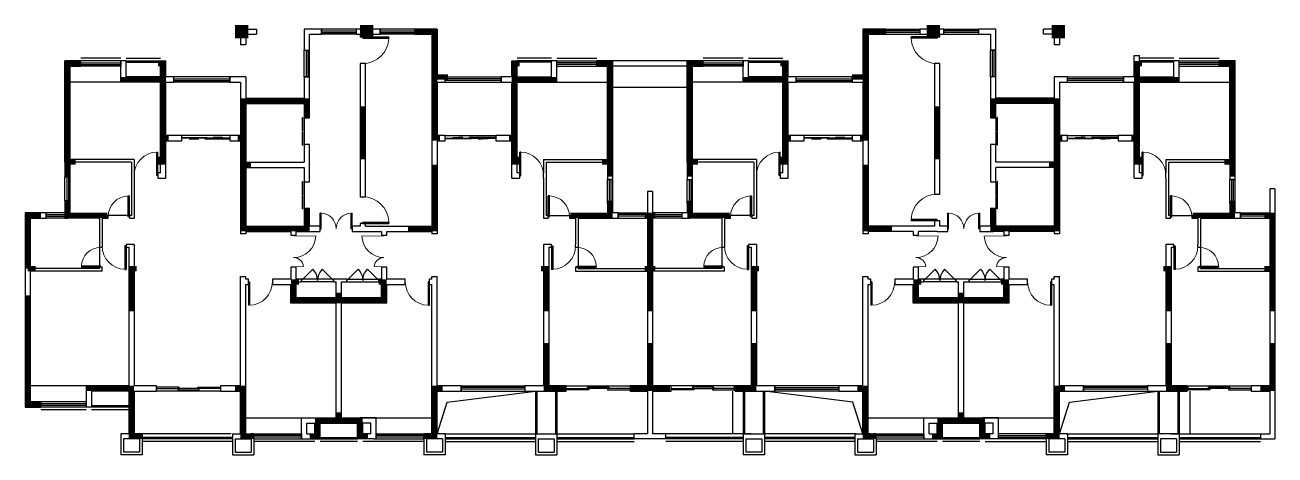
# Model space of a CAD drawing. Header units: millimetres. Extents: x 333 to 71133, y 270 to 16420.
# Drawn here: x 333 to 47333, y 270 to 16420 of the extents above; entities that cross this region are included whole.
import ezdxf

# ---------------------------------------------------------------- set-up
doc = ezdxf.new("R2010")
doc.units = ezdxf.units.MM
for name, color, linetype in [('WALL', 2, 'Continuous'), ('WINDOW', 4, 'Continuous'), ('柱和剪力墙', 2, 'Continuous'), ('栏杆', 42, 'Continuous'), ('看线', 163, 'Continuous')]:
    doc.layers.add(name, color=color, linetype=linetype)

# ---------------------------------------------------------------- blocks, each defined once
blk = doc.blocks.new('$DorLib2D$00000001')
for p, q in [((0.45, 0.975), (0.5, 0.975)), ((0.45, 0), (0.45, 0.975)), ((0.5, 0), (0.5, 0.975)), ((0.5, 0), (0.45, 0))]:
    blk.add_line(p, q)
at = {"lineweight": 13}
blk.add_arc((0.475, 0), 0.975, 91.4693, 180, dxfattribs=at)
blk = doc.blocks.new('$DorLib2D$00000131')
at = {"color": 0, "linetype": 'Continuous'}
for p, q in [((-0.5, 0.125), (-0.5, 0)), ((0.019, 0.125), (-0.5, 0.125)), ((-0.5, 0), (0.019, 0)), ((-0.024, 0), (0.5, 0)), ((-0.024, -0.125), (-0.024, 0)), ((0.019, 0), (0.019, 0.125)), ((0.15, 0.125), (0.232, 0.197)), ((0.35, 0.125), (0.15, 0.125)), ((0.232, 0.197), (0.232, 0.125)), ((0.5, 0), (0.5, -0.125)), ((-0.35, -0.125), (-0.15, -0.125)), ((-0.232, -0.197), (-0.232, -0.125)), ((-0.15, -0.125), (-0.232, -0.197)), ((0.5, -0.125), (-0.024, -0.125))]:
    blk.add_line(p, q, dxfattribs=at)
blk = doc.blocks.new('$TCHSYS$WIN2D')
for p, q in [((-0.5, 0.5), (0.5, 0.5)), ((-0.5, 0.5), (-0.5, -0.5)), ((0.5, 0.5), (0.5, -0.5)), ((0.5, 0.167), (-0.5, 0.167)), ((0.5, -0.167), (-0.5, -0.167)), ((-0.5, -0.5), (0.5, -0.5))]:
    blk.add_line(p, q)
blk = doc.blocks.new('$DorLib2D$00000026')
for points in [[(-0.5, 0), (-0.147, 0), (-0.147, 0.021), (-0.5, 0.021)], [(0.167, -0.021), (-0.167, -0.021), (-0.167, 0), (0.167, 0)], [(0.5, 0), (0.147, 0), (0.147, 0.021), (0.5, 0.021)]]:
    blk.add_lwpolyline(points, close=True)
blk = doc.blocks.new('$DorLib2D$00000025')
at = {"const_width": 0.02}
for points in [[(0.481, -0.001), (0.481, 0.691)], [(-0.481, 0.001), (-0.481, 0.308)]]:
    blk.add_lwpolyline(points, dxfattribs=at)
at = {"lineweight": 13}
for centre, radius, start, end in [((0.505, -0.002), 0.699, 91.9397, 179.7238), ((-0.501, 0.003), 0.307, 359.7899, 85.7508)]:
    blk.add_arc(centre, radius, start, end, dxfattribs=at)
blk = doc.blocks.new('$DorLib2D$00000116')
at = {"color": 0}
for p, q in [((-0.5, 0), (-0.146, 0.354)), ((0.5, 0), (0.146, 0.354))]:
    blk.add_line(p, q, dxfattribs=at)
for centre, start, end in [((-0.5, 0), 0, 45), ((0.5, 0), 135, 180)]:
    blk.add_arc(centre, 0.5, start, end, dxfattribs=at)
blk = doc.blocks.new('$DorLib2D$00000028')
for p, q in [((-0.517, 0.169), (-0.017, 0.169)), ((-0.517, 0.169), (-0.517, 0.15)), ((-0.517, 0.15), (-0.017, 0.15)), ((-0.017, 0.169), (-0.017, 0.15)), ((0.017, 0.169), (0.017, 0.15)), ((0.017, 0.169), (0.517, 0.169)), ((0.017, 0.15), (0.517, 0.15)), ((0.517, 0.169), (0.517, 0.15))]:
    blk.add_line(p, q)
blk = doc.blocks.new('$DorLib2D$00000002')
for p, q in [((-0.5, 0), (-0.5, 0.4875)), ((-0.475, 0.4875), (-0.5, 0.4875)), ((-0.475, 0), (-0.475, 0.4875)), ((0.475, 0), (0.475, 0.4875)), ((0.475, 0.4875), (0.5, 0.4875)), ((0.5, 0), (0.5, 0.4875)), ((-0.5, 0), (-0.475, 0)), ((0.5, 0), (0.475, 0))]:
    blk.add_line(p, q)
at = {"lineweight": 13}
for centre, start, end in [((-0.4875, 0), 0, 88.53072), ((0.4875, 0), 91.46928, 180)]:
    blk.add_arc(centre, 0.4875, start, end, dxfattribs=at)

msp = doc.modelspace()

# ---------------------------------------------------------------- linework, layer by layer
at = {"layer": 'WALL'}
for p, q in [((8433, 16270), (8433, 15670)), ((8433, 16270), (9033, 16270)), ((8633, 16070), (8633, 15670)), ((8633, 16070), (9033, 16070)), ((9033, 16270), (9033, 16070)), ((10833, 16270), (10833, 15470)), ((11483, 16270), (10833, 16270)), ((11033, 15470), (11033, 16070)), ((11033, 16070), (11483, 16070)), ((11483, 16070), (11483, 16270)), ((13033, 16270), (12783, 16270)), ((12783, 16270), (12783, 16070)), ((12783, 16070), (12933, 16070)), ((12933, 16070), (12933, 15970)), ((13683, 16270), (13033, 16270)), ((13133, 15970), (13133, 16070)), ((13133, 16070), (13683, 16070)), ((13683, 16070), (13683, 16270)), ((15833, 16270), (14983, 16270)), ((14983, 16270), (14983, 16070)), ((14983, 16070), (15633, 16070)), ((15633, 16070), (15633, 14770)), ((15833, 16270), (15833, 14770)), ((31833, 16270), (31833, 14770)), ((32683, 16270), (31833, 16270)), ((32033, 16070), (32033, 14770)), ((32033, 16070), (32683, 16070)), ((32683, 16070), (32683, 16270)), ((34633, 16270), (33983, 16270)), ((33983, 16270), (33983, 16070)), ((33983, 16070), (34533, 16070)), ((34533, 16070), (34533, 15970)), ((34883, 16270), (34633, 16270)), ((34733, 15970), (34733, 16070)), ((34733, 16070), (34883, 16070)), ((34883, 16070), (34883, 16270)), ((36833, 16270), (36183, 16270)), ((36183, 16270), (36183, 16070)), ((36183, 16070), (36633, 16070)), ((36633, 16070), (36633, 15470)), ((36833, 15470), (36833, 16270)), ((39233, 16270), (38633, 16270)), ((38633, 16070), (38633, 16270)), ((39033, 16070), (38633, 16070)), ((39033, 16070), (39033, 15670)), ((39233, 16270), (39233, 15670)), ((8633, 15670), (8433, 15670)), ((12933, 15970), (13133, 15970)), ((34533, 15970), (34733, 15970)), ((39233, 15670), (39033, 15670)), ((2433, 15070), (1833, 15070)), ((1833, 11270), (1833, 15070)), ((2433, 14870), (2433, 15070)), ((4133, 15070), (3933, 15070)), ((3933, 15070), (3933, 14870)), ((4133, 14470), (4133, 15070)), ((5433, 14470), (5433, 15070)), ((5433, 15070), (5633, 15070)), ((5633, 14470), (5633, 15070)), ((10833, 15470), (11033, 15470)), ((18633, 14470), (18633, 15070)), ((18633, 15070), (18833, 15070)), ((18833, 14470), (18833, 15070)), ((20133, 14470), (20133, 15070)), ((20333, 15070), (20133, 15070)), ((20333, 14870), (20333, 15070)), ((22433, 15070), (21833, 15070)), ((21833, 15070), (21833, 14870)), ((22433, 11270), (22433, 15070)), ((25833, 15070), (25233, 15070)), ((25233, 11270), (25233, 15070)), ((25833, 14870), (25833, 15070)), ((27533, 15070), (27333, 15070)), ((27333, 15070), (27333, 14870)), ((27533, 14470), (27533, 15070)), ((28833, 14470), (28833, 15070)), ((28833, 15070), (29033, 15070)), ((29033, 14470), (29033, 15070)), ((36633, 15470), (36833, 15470)), ((42033, 14470), (42033, 15270)), ((42033, 15270), (42233, 15270)), ((42233, 14470), (42233, 15270)), ((43533, 14470), (43533, 15070)), ((43733, 15070), (43533, 15070)), ((43733, 14870), (43733, 15070)), ((45833, 15070), (45233, 15070)), ((45233, 15070), (45233, 14870)), ((45833, 11270), (45833, 15070)), ((2033, 14870), (2433, 14870)), ((2033, 11370), (2033, 14870)), ((3933, 14270), (3933, 14870)), ((12933, 14970), (12933, 9970)), ((13133, 14970), (12933, 14970)), ((13133, 9970), (13133, 14970)), ((15633, 14770), (15633, 14370)), ((15833, 14770), (15833, 14470)), ((20333, 14270), (20333, 14870)), ((21833, 14870), (22233, 14870)), ((22233, 11370), (22233, 14870)), ((25433, 14870), (25833, 14870)), ((25433, 11370), (25433, 14870)), ((27333, 14270), (27333, 14870)), ((27333, 14870), (27333, 14870)), ((31833, 14770), (31833, 14470)), ((32033, 14770), (32033, 14370)), ((34533, 14970), (34533, 10070)), ((34733, 14970), (34533, 14970)), ((34733, 10070), (34733, 14970)), ((43733, 14270), (43733, 14870)), ((45233, 14870), (45633, 14870)), ((45633, 11370), (45633, 14870)), ((5433, 14270), (3933, 14270)), ((5433, 14470), (4133, 14470)), ((5433, 12170), (5433, 14270)), ((5933, 14470), (5633, 14470)), ((5633, 14270), (5933, 14270)), ((5633, 12270), (5633, 14270)), ((5933, 14270), (5933, 14470)), ((8633, 14470), (8033, 14470)), ((8033, 14470), (8033, 14270)), ((8033, 14270), (8433, 14270)), ((8433, 14270), (8433, 13570)), ((8633, 14470), (8633, 13670)), ((11033, 14470), (10833, 14470)), ((10833, 14470), (10833, 13670)), ((11033, 13570), (11033, 14470)), ((15633, 14370), (15633, 13570)), ((16133, 14470), (15833, 14470)), ((15833, 14270), (16133, 14270)), ((15833, 14270), (15833, 13570)), ((16133, 14270), (16133, 14470)), ((18633, 14470), (18233, 14470)), ((18233, 14470), (18233, 14270)), ((18233, 14270), (18633, 14270)), ((18633, 12270), (18633, 14270)), ((18833, 14470), (20133, 14470)), ((18833, 12170), (18833, 14270)), ((18833, 14270), (20333, 14270)), ((28833, 14270), (27333, 14270)), ((28833, 14470), (27533, 14470)), ((28833, 12170), (28833, 14270)), ((29333, 14470), (29033, 14470)), ((29033, 12270), (29033, 14270)), ((29033, 14270), (29333, 14270)), ((29333, 14270), (29333, 14470)), ((31833, 14470), (31433, 14470)), ((31433, 14470), (31433, 14270)), ((31433, 14270), (31833, 14270)), ((31833, 14270), (31833, 13570)), ((32033, 14370), (32033, 13570)), ((36833, 14470), (36633, 14470)), ((36633, 14470), (36633, 13570)), ((36833, 13670), (36833, 14470)), ((39533, 14470), (39033, 14470)), ((39033, 14470), (39033, 13670)), ((39233, 14270), (39533, 14270)), ((39233, 14270), (39233, 13570)), ((39533, 14270), (39533, 14470)), ((42033, 14470), (41633, 14470)), ((41633, 14470), (41633, 14270)), ((41633, 14270), (42033, 14270)), ((42033, 12270), (42033, 14270)), ((42233, 14470), (43533, 14470)), ((42233, 14270), (43733, 14270)), ((42233, 12170), (42233, 14270)), ((8633, 13670), (10833, 13670)), ((39033, 13670), (36833, 13670)), ((8433, 13570), (8433, 12270)), ((8633, 13470), (10833, 13470)), ((8633, 13470), (8633, 12170)), ((10833, 13470), (10833, 12929)), ((11033, 12929), (11033, 13570)), ((15633, 13570), (15633, 12170)), ((15833, 13570), (15833, 12270)), ((31833, 13570), (31833, 12270)), ((32033, 13570), (32033, 12170)), ((36633, 13570), (36633, 12929)), ((36833, 12929), (36833, 13470)), ((39033, 13470), (36833, 13470)), ((39033, 13470), (39033, 12170)), ((39233, 13570), (39233, 12270)), ((10833, 12929), (11033, 12929)), ((36633, 12929), (36833, 12929)), ((6233, 12270), (5633, 12270)), ((6233, 12070), (6233, 12270)), ((8433, 12270), (8033, 12270)), ((8033, 12270), (8033, 12070)), ((16133, 12270), (15833, 12270)), ((16133, 12070), (16133, 12270)), ((18633, 12270), (18033, 12270)), ((18033, 12270), (18033, 12070)), ((29633, 12270), (29033, 12270)), ((29633, 12070), (29633, 12270)), ((31833, 12270), (31433, 12270)), ((31433, 12270), (31433, 12070)), ((39533, 12270), (39233, 12270)), ((39533, 12070), (39533, 12270)), ((42033, 12270), (41433, 12270)), ((41433, 12270), (41433, 12070)), ((5433, 10870), (5433, 12170)), ((5633, 12070), (6233, 12070)), ((5633, 10670), (5633, 12070)), ((8033, 12070), (8433, 12070)), ((8433, 12070), (8433, 11170)), ((8633, 12170), (8633, 11270)), ((11033, 11929), (10833, 11929)), ((10833, 11929), (10833, 11270)), ((11033, 11170), (11033, 11929)), ((15633, 12170), (15633, 8870)), ((15833, 12070), (16133, 12070)), ((15833, 12070), (15833, 8770)), ((18033, 12070), (18633, 12070)), ((18633, 10670), (18633, 12070)), ((18833, 10870), (18833, 12170)), ((28833, 10870), (28833, 12170)), ((29033, 12070), (29633, 12070)), ((29033, 10670), (29033, 12070)), ((31433, 12070), (31833, 12070)), ((31833, 12070), (31833, 8770)), ((32033, 12170), (32033, 8870)), ((36833, 11929), (36633, 11929)), ((36633, 11929), (36633, 11170)), ((36833, 11270), (36833, 11929)), ((39033, 12170), (39033, 11270)), ((39233, 12070), (39533, 12070)), ((39233, 12070), (39233, 11170)), ((41433, 12070), (42033, 12070)), ((42033, 10670), (42033, 12070)), ((42233, 10870), (42233, 12170)), ((4433, 11370), (2033, 11370)), ((4433, 11370), (4433, 10870)), ((19833, 11370), (22233, 11370)), ((19833, 11370), (19833, 10870)), ((27833, 11370), (25433, 11370)), ((27833, 11370), (27833, 10870)), ((43233, 11370), (45633, 11370)), ((43233, 11370), (43233, 10870)), ((1833, 11270), (1833, 10720)), ((4333, 11270), (2033, 11270)), ((2033, 10720), (2033, 11270)), ((4333, 11270), (4333, 10770)), ((4433, 10870), (4433, 10670)), ((5433, 10870), (5333, 10870)), ((5333, 10870), (5333, 10670)), ((8433, 11170), (8433, 8770)), ((8633, 11270), (10833, 11270)), ((8633, 11070), (10833, 11070)), ((8633, 11070), (8633, 8870)), ((10833, 11070), (10833, 10529)), ((11033, 10529), (11033, 11170)), ((18933, 10870), (18833, 10870)), ((18933, 10670), (18933, 10870)), ((19833, 10670), (19833, 10870)), ((19933, 11270), (22233, 11270)), ((19933, 11270), (19933, 10770)), ((22233, 11270), (22233, 10620)), ((22433, 10620), (22433, 11270)), ((25233, 11270), (25233, 10620)), ((27733, 11270), (25433, 11270)), ((25433, 10620), (25433, 11270)), ((27733, 11270), (27733, 10770)), ((27833, 10870), (27833, 10670)), ((28833, 10870), (28733, 10870)), ((28733, 10870), (28733, 10670)), ((36633, 11170), (36633, 10529)), ((39033, 11270), (36833, 11270)), ((36833, 10529), (36833, 11070)), ((39033, 11070), (36833, 11070)), ((39033, 11070), (39033, 8870)), ((39233, 11170), (39233, 8770)), ((42333, 10870), (42233, 10870)), ((42333, 10670), (42333, 10870)), ((43233, 10670), (43233, 10870)), ((43333, 11270), (45633, 11270)), ((43333, 11270), (43333, 10770)), ((45633, 11270), (45633, 10620)), ((45833, 10620), (45833, 11270)), ((1833, 10720), (2033, 10720)), ((4333, 10770), (4333, 9270)), ((4433, 10670), (4433, 9170)), ((5333, 10670), (5633, 10670)), ((10833, 10529), (11033, 10529)), ((18633, 10670), (18933, 10670)), ((19833, 10670), (19833, 9170)), ((19933, 10770), (19933, 9270)), ((22233, 10620), (22433, 10620)), ((25233, 10620), (25433, 10620)), ((27733, 10770), (27733, 9270)), ((27833, 10670), (27833, 9170)), ((28733, 10670), (29033, 10670)), ((36633, 10529), (36833, 10529)), ((42033, 10670), (42333, 10670)), ((43233, 10670), (43233, 9170)), ((43333, 10770), (43333, 9270)), ((45633, 10620), (45833, 10620)), ((12933, 9970), (13133, 9970)), ((23733, 10170), (23733, 9370)), ((23933, 10170), (23733, 10170)), ((23933, 10170), (23933, 9370)), ((34533, 10070), (34733, 10070)), ((47133, 10270), (47133, 9370)), ((47333, 10270), (47133, 10270)), ((47333, 10270), (47333, 9270)), ((2033, 9820), (1833, 9820)), ((1833, 9820), (1833, 9370)), ((2033, 9270), (2033, 9820)), ((11033, 9529), (10833, 9529)), ((10833, 9529), (10833, 8870)), ((11033, 8870), (11033, 9529)), ((22433, 9720), (22233, 9720)), ((22233, 9720), (22233, 9270)), ((22433, 9370), (22433, 9720)), ((25433, 9720), (25233, 9720)), ((25233, 9720), (25233, 9370)), ((25433, 9270), (25433, 9720)), ((36833, 9529), (36633, 9529)), ((36633, 9529), (36633, 8870)), ((36833, 8870), (36833, 9529)), ((45833, 9720), (45633, 9720)), ((45633, 9720), (45633, 9270)), ((45833, 9370), (45833, 9720)), ((1133, 9370), (333, 9370)), ((333, 9370), (333, 7270)), ((533, 9170), (1133, 9170)), ((533, 9170), (533, 7270)), ((1133, 9170), (1133, 9370)), ((1833, 9370), (1833, 9170)), ((1833, 9170), (1933, 9170)), ((3133, 9170), (1933, 9170)), ((3133, 9270), (2033, 9270)), ((3458, 9270), (3133, 9270)), ((3133, 9170), (3133, 8070)), ((3233, 9170), (3458, 9170)), ((3233, 9170), (3233, 8170)), ((3458, 9170), (3458, 9270)), ((4333, 9270), (4258, 9270)), ((4258, 9270), (4258, 9170)), ((4258, 9170), (4433, 9170)), ((13133, 8970), (12933, 8970)), ((12933, 8970), (12933, 8870)), ((13133, 8870), (13133, 8970)), ((19833, 9170), (20008, 9170)), ((20008, 9270), (19933, 9270)), ((20008, 9170), (20008, 9270)), ((21133, 9270), (20808, 9270)), ((20808, 9270), (20808, 9170)), ((20808, 9170), (21033, 9170)), ((21033, 9170), (21033, 8170)), ((21133, 9270), (22233, 9270)), ((21133, 9170), (21133, 8070)), ((21133, 9170), (22333, 9170)), ((22333, 9170), (22633, 9170)), ((22633, 9370), (22433, 9370)), ((22633, 9170), (22633, 9370)), ((23733, 9170), (23733, 9370)), ((23733, 9170), (23733, 7270)), ((23933, 9370), (23933, 9170)), ((23933, 9170), (23933, 7270)), ((25233, 9370), (25033, 9370)), ((25033, 9370), (25033, 9170)), ((25033, 9170), (25333, 9170)), ((26533, 9170), (25333, 9170)), ((26533, 9270), (25433, 9270)), ((26858, 9270), (26533, 9270)), ((26533, 9170), (26533, 8070)), ((26633, 9170), (26858, 9170)), ((26633, 9170), (26633, 8170)), ((26858, 9170), (26858, 9270)), ((27733, 9270), (27658, 9270)), ((27658, 9270), (27658, 9170)), ((27658, 9170), (27833, 9170)), ((34733, 9070), (34533, 9070)), ((34533, 9070), (34533, 8870)), ((34733, 8870), (34733, 9070)), ((43233, 9170), (43408, 9170)), ((43408, 9270), (43333, 9270)), ((43408, 9170), (43408, 9270)), ((44533, 9270), (44208, 9270)), ((44208, 9270), (44208, 9170)), ((44208, 9170), (44433, 9170)), ((44433, 9170), (44433, 8170)), ((44533, 9270), (45633, 9270)), ((44533, 9170), (44533, 8070)), ((44533, 9170), (45733, 9170)), ((45733, 9170), (46033, 9170)), ((46033, 9370), (45833, 9370)), ((46033, 9170), (46033, 9370)), ((47133, 9170), (47133, 9370)), ((47133, 9170), (47133, 7270)), ((47333, 9270), (47333, 7270)), ((8433, 8770), (8433, 8570)), ((8633, 8570), (8433, 8570)), ((8633, 8870), (10433, 8870)), ((8633, 8670), (8633, 8570)), ((8633, 8670), (10333, 8670)), ((10333, 8670), (10333, 8520)), ((10333, 8520), (10533, 8520)), ((10433, 8870), (10833, 8870)), ((10533, 8520), (10533, 8670)), ((10533, 8670), (10933, 8670)), ((10933, 8670), (11433, 8670)), ((11433, 8870), (11033, 8870)), ((11433, 8670), (11433, 8870)), ((12933, 8870), (12633, 8870)), ((12633, 8870), (12633, 8670)), ((12633, 8670), (13033, 8670)), ((13033, 8670), (13733, 8670)), ((13133, 8870), (13833, 8870)), ((13733, 8670), (13733, 8520)), ((13733, 8520), (13933, 8520)), ((13833, 8870), (15633, 8870)), ((13933, 8520), (13933, 8670)), ((13933, 8670), (15633, 8670)), ((15633, 8670), (15633, 8570)), ((15833, 8570), (15633, 8570)), ((15833, 8770), (15833, 8570)), ((31833, 8770), (31833, 8570)), ((32033, 8570), (31833, 8570)), ((33833, 8870), (32033, 8870)), ((32033, 8670), (32033, 8570)), ((33733, 8670), (32033, 8670)), ((33733, 8670), (33733, 8520)), ((33733, 8520), (33933, 8520)), ((34533, 8870), (33833, 8870)), ((33933, 8520), (33933, 8670)), ((34633, 8670), (33933, 8670)), ((34633, 8670), (35033, 8670)), ((35033, 8870), (34733, 8870)), ((35033, 8670), (35033, 8870)), ((36633, 8870), (36233, 8870)), ((36233, 8870), (36233, 8670)), ((36233, 8670), (36733, 8670)), ((37133, 8670), (36733, 8670)), ((37233, 8870), (36833, 8870)), ((37133, 8670), (37133, 8520)), ((37133, 8520), (37333, 8520)), ((39033, 8870), (37233, 8870)), ((37333, 8520), (37333, 8670)), ((39033, 8670), (37333, 8670)), ((39033, 8670), (39033, 8570)), ((39233, 8570), (39033, 8570)), ((39233, 8770), (39233, 8570)), ((3133, 8070), (3233, 8070)), ((3233, 8170), (3233, 8070)), ((4233, 8170), (4133, 8170)), ((4133, 8170), (4133, 8070)), ((4133, 8070), (4233, 8070)), ((4233, 8170), (4233, 8170)), ((4433, 8170), (4233, 8170)), ((4233, 8070), (4233, 2870)), ((4433, 8170), (4433, 8070)), ((4433, 8070), (4433, 2870)), ((19833, 8170), (19833, 8070)), ((20033, 8170), (19833, 8170)), ((19833, 8070), (19833, 2870)), ((20133, 8170), (20033, 8170)), ((20033, 8170), (20033, 8170)), ((20033, 8070), (20133, 8070)), ((20033, 8070), (20033, 2870)), ((20133, 8070), (20133, 8170)), ((21033, 8070), (21033, 8170)), ((21033, 8070), (21133, 8070)), ((26533, 8070), (26633, 8070)), ((26633, 8170), (26633, 8070)), ((27633, 8170), (27533, 8170)), ((27533, 8170), (27533, 8070)), ((27533, 8070), (27633, 8070)), ((27633, 8170), (27633, 8170)), ((27833, 8170), (27633, 8170)), ((27633, 8070), (27633, 2870)), ((27833, 8170), (27833, 8070)), ((27833, 8070), (27833, 2870)), ((43233, 8170), (43233, 8070)), ((43433, 8170), (43233, 8170)), ((43233, 8070), (43233, 2870)), ((43533, 8170), (43433, 8170)), ((43433, 8170), (43433, 8170)), ((43433, 8070), (43533, 8070)), ((43433, 8070), (43433, 2870)), ((43533, 8070), (43533, 8170)), ((44433, 8070), (44433, 8170)), ((44433, 8070), (44533, 8070)), ((333, 7270), (333, 2070)), ((3133, 7270), (533, 7270)), ((3233, 7170), (533, 7170)), ((533, 7170), (533, 2270)), ((3233, 7320), (3133, 7320)), ((3133, 7320), (3133, 7270)), ((3233, 7170), (3233, 7320)), ((10533, 7320), (10333, 7320)), ((10333, 7320), (10333, 6870)), ((10533, 6870), (10533, 7320)), ((13933, 7320), (13733, 7320)), ((13733, 7320), (13733, 6870)), ((13933, 6870), (13933, 7320)), ((21133, 7320), (21033, 7320)), ((21033, 7320), (21033, 7170)), ((21033, 7170), (23733, 7170)), ((21133, 7270), (21133, 7320)), ((21133, 7270), (23733, 7270)), ((23733, 7170), (23733, 2870)), ((26533, 7270), (23933, 7270)), ((26633, 7170), (23933, 7170)), ((23933, 7170), (23933, 2870)), ((26633, 7320), (26533, 7320)), ((26533, 7320), (26533, 7270)), ((26633, 7170), (26633, 7320)), ((33933, 7320), (33733, 7320)), ((33733, 7320), (33733, 6870)), ((33933, 6870), (33933, 7320)), ((37333, 7320), (37133, 7320)), ((37133, 7320), (37133, 6870)), ((37333, 6870), (37333, 7320)), ((44533, 7320), (44433, 7320)), ((44433, 7320), (44433, 7170)), ((44433, 7170), (47133, 7170)), ((44533, 7270), (44533, 7320)), ((44533, 7270), (47133, 7270)), ((47133, 7170), (47133, 2870)), ((47333, 7270), (47333, 2770)), ((8433, 6770), (8433, 6970)), ((8433, 6970), (8633, 6970)), ((8433, 2870), (8433, 6770)), ((8633, 6870), (8633, 6970)), ((8733, 6870), (8633, 6870)), ((8633, 6670), (8733, 6670)), ((8633, 2770), (8633, 6670)), ((8733, 6670), (8733, 6870)), ((10333, 6870), (9633, 6870)), ((9633, 6870), (9633, 6670)), ((9633, 6670), (10333, 6670)), ((10333, 5970), (10333, 6670)), ((10733, 6870), (10533, 6870)), ((10533, 6170), (10533, 6770)), ((10533, 6770), (10733, 6770)), ((10733, 6770), (10733, 6870)), ((12133, 6870), (11933, 6870)), ((11933, 6870), (11933, 6770)), ((11933, 6770), (12033, 6770)), ((12033, 6170), (12033, 6770)), ((12233, 6870), (12133, 6870)), ((12433, 6870), (12233, 6870)), ((12233, 6770), (12433, 6770)), ((12233, 6770), (12233, 6770)), ((12233, 6170), (12233, 6770)), ((12433, 6770), (12433, 6870)), ((13733, 6870), (13633, 6870)), ((13633, 6870), (13633, 6770)), ((13633, 6770), (13733, 6770)), ((13733, 6170), (13733, 6770)), ((14633, 6870), (13933, 6870)), ((13933, 5970), (13933, 6670)), ((13933, 6670), (14633, 6670)), ((14633, 6670), (14633, 6870)), ((15633, 6870), (15533, 6870)), ((15533, 6870), (15533, 6670)), ((15533, 6670), (15633, 6670)), ((15633, 6870), (15633, 6970)), ((15633, 6970), (15833, 6970)), ((15633, 2770), (15633, 6670)), ((15833, 6770), (15833, 6970)), ((15833, 2870), (15833, 6770)), ((31833, 6770), (31833, 6970)), ((31833, 6970), (32033, 6970)), ((31833, 2870), (31833, 6770)), ((32033, 6870), (32033, 6970)), ((32133, 6870), (32033, 6870)), ((32033, 6670), (32133, 6670)), ((32033, 2770), (32033, 6670)), ((32133, 6670), (32133, 6870)), ((33733, 6870), (33033, 6870)), ((33033, 6870), (33033, 6670)), ((33033, 6670), (33733, 6670)), ((33733, 5970), (33733, 6670)), ((34133, 6870), (33933, 6870)), ((33933, 6170), (33933, 6770)), ((33933, 6770), (34133, 6770)), ((34133, 6770), (34133, 6870)), ((35533, 6870), (35333, 6870)), ((35333, 6870), (35333, 6770)), ((35333, 6770), (35433, 6770)), ((35433, 6170), (35433, 6770)), ((35633, 6870), (35533, 6870)), ((35833, 6870), (35633, 6870)), ((35633, 6770), (35833, 6770)), ((35633, 6770), (35633, 6770)), ((35633, 6170), (35633, 6770)), ((35833, 6770), (35833, 6870)), ((37133, 6870), (37033, 6870)), ((37033, 6870), (37033, 6770)), ((37033, 6770), (37133, 6770)), ((37133, 6170), (37133, 6770)), ((38033, 6870), (37333, 6870)), ((37333, 5970), (37333, 6670)), ((37333, 6670), (38033, 6670)), ((38033, 6670), (38033, 6870)), ((39033, 6870), (38933, 6870)), ((38933, 6870), (38933, 6670)), ((38933, 6670), (39033, 6670)), ((39033, 6870), (39033, 6970)), ((39033, 6970), (39233, 6970)), ((39033, 2770), (39033, 6670)), ((39233, 6770), (39233, 6970)), ((39233, 2870), (39233, 6770)), ((12033, 6170), (10533, 6170)), ((13733, 6170), (12233, 6170)), ((35433, 6170), (33933, 6170)), ((37133, 6170), (35633, 6170)), ((12033, 5970), (10333, 5970)), ((12033, 1670), (12033, 5970)), ((12233, 1670), (12233, 5970)), ((13933, 5970), (12233, 5970)), ((35433, 5970), (33733, 5970)), ((35433, 1670), (35433, 5970)), ((35633, 1670), (35633, 5970)), ((37333, 5970), (35633, 5970)), ((2633, 2870), (2633, 2070)), ((4233, 2870), (2633, 2870)), ((5283, 2870), (4433, 2870)), ((5283, 2670), (5283, 2870)), ((8433, 2870), (7683, 2870)), ((7683, 2870), (7683, 2670)), ((16733, 2870), (15833, 2870)), ((16733, 2670), (16733, 2870)), ((19833, 2870), (19133, 2870)), ((19133, 2870), (19133, 2670)), ((20683, 2870), (20033, 2870)), ((20683, 2670), (20683, 2870)), ((23733, 2870), (23083, 2870)), ((23083, 2870), (23083, 2670)), ((24633, 2870), (23933, 2870)), ((24633, 2670), (24633, 2870)), ((27633, 2870), (27033, 2870)), ((27033, 2870), (27033, 2670)), ((28533, 2870), (27833, 2870)), ((28533, 2670), (28533, 2870)), ((31833, 2870), (30933, 2870)), ((30933, 2870), (30933, 2670)), ((40133, 2870), (39233, 2870)), ((40133, 2670), (40133, 2870)), ((43233, 2870), (42533, 2870)), ((42533, 2870), (42533, 2670)), ((44033, 2870), (43433, 2870)), ((44033, 2670), (44033, 2870)), ((47133, 2870), (46433, 2870)), ((46433, 2870), (46433, 2670)), ((2833, 2670), (2833, 2070)), ((4233, 2670), (2833, 2670)), ((4233, 2670), (4233, 1070)), ((4433, 2670), (5283, 2670)), ((4433, 2670), (4433, 1070)), ((7683, 2670), (8433, 2670)), ((8433, 1070), (8433, 2670)), ((8633, 1070), (8633, 2770)), ((15633, 1070), (15633, 2770)), ((15833, 1070), (15833, 2670)), ((15833, 2670), (16733, 2670)), ((19133, 2670), (19933, 2670)), ((19933, 2670), (20683, 2670)), ((23083, 2670), (23733, 2670)), ((23733, 2670), (23733, 1070)), ((23933, 2670), (24633, 2670)), ((23933, 2670), (23933, 1070)), ((27033, 2670), (27733, 2670)), ((27733, 2670), (28533, 2670)), ((30933, 2670), (31833, 2670)), ((31833, 1070), (31833, 2670)), ((32033, 1070), (32033, 2770)), ((39033, 1070), (39033, 2770)), ((39233, 1070), (39233, 2670)), ((39233, 2670), (40133, 2670)), ((42533, 2670), (43333, 2670)), ((43333, 2670), (44033, 2670)), ((46433, 2670), (47133, 2670)), ((47133, 2670), (47133, 1070)), ((47333, 2770), (47333, 870)), ((333, 2070), (933, 2070)), ((933, 2270), (533, 2270)), ((933, 2070), (933, 2270)), ((2633, 2270), (2633, 2070)), ((2833, 2070), (2633, 2070)), ((10733, 1070), (10733, 1670)), ((10733, 1670), (11333, 1670)), ((10933, 1070), (10933, 1470)), ((10933, 1470), (11233, 1470)), ((11233, 1070), (11233, 1470)), ((11333, 1670), (12033, 1670)), ((11433, 870), (11433, 1470)), ((11433, 1470), (12133, 1470)), ((12133, 1470), (12833, 1470)), ((12233, 1670), (12933, 1670)), ((12833, 870), (12833, 1470)), ((13533, 1670), (12933, 1670)), ((13033, 1070), (13033, 1470)), ((13333, 1470), (13033, 1470)), ((13333, 1070), (13333, 1470)), ((13533, 1070), (13533, 1670)), ((34133, 1070), (34133, 1670)), ((34133, 1670), (34733, 1670)), ((34333, 1070), (34333, 1470)), ((34333, 1470), (34633, 1470)), ((34633, 1070), (34633, 1470)), ((34733, 1670), (35433, 1670)), ((34833, 870), (34833, 1470)), ((34833, 1470), (35533, 1470)), ((35533, 1470), (36233, 1470)), ((35633, 1670), (36333, 1670)), ((36233, 870), (36233, 1470)), ((36933, 1670), (36333, 1670)), ((36433, 1070), (36433, 1470)), ((36733, 1470), (36433, 1470)), ((36733, 1070), (36733, 1470)), ((36933, 1070), (36933, 1670)), ((3933, 1070), (3933, 270)), ((4233, 1070), (3933, 1070)), ((4733, 1070), (4433, 1070)), ((4733, 1070), (4733, 270)), ((8133, 1070), (8433, 1070)), ((8133, 1070), (8133, 270)), ((8633, 1070), (8833, 1070)), ((8833, 1070), (8833, 1070)), ((8933, 1070), (8833, 1070)), ((8933, 1070), (8933, 1070)), ((8933, 870), (8933, 1070)), ((10733, 1070), (10733, 870)), ((10933, 1070), (11233, 1070)), ((13333, 1070), (13033, 1070)), ((13533, 870), (13533, 1070)), ((15333, 1070), (15333, 870)), ((15333, 1070), (15333, 1070)), ((15433, 1070), (15333, 1070)), ((15433, 1070), (15433, 1070)), ((15633, 1070), (15433, 1070)), ((16133, 1070), (15833, 1070)), ((16133, 1070), (16133, 270)), ((19533, 1070), (19533, 270)), ((19533, 1070), (20333, 1070)), ((20333, 1070), (20333, 270)), ((23733, 1070), (23233, 1070)), ((23233, 870), (23233, 1070)), ((24433, 1070), (23933, 1070)), ((24433, 870), (24433, 1070)), ((27333, 1070), (27333, 270)), ((27333, 1070), (28133, 1070)), ((28133, 1070), (28133, 270)), ((31533, 1070), (31533, 270)), ((31533, 1070), (31833, 1070)), ((32033, 1070), (32033, 1070)), ((32033, 1070), (32033, 1070)), ((32133, 1070), (32033, 1070)), ((32133, 1070), (32133, 1070)), ((32133, 1070), (32233, 1070)), ((32333, 1070), (32233, 1070)), ((32333, 870), (32333, 1070)), ((34133, 1070), (34133, 870)), ((34333, 1070), (34633, 1070)), ((36733, 1070), (36433, 1070)), ((38833, 1070), (36933, 1070)), ((38933, 1070), (38833, 1070)), ((38933, 1070), (38933, 1070)), ((39033, 1070), (38933, 1070)), ((39033, 1070), (39033, 1070)), ((39033, 1070), (39033, 1070)), ((39533, 1070), (39233, 1070)), ((39533, 1070), (39533, 270)), ((42933, 1070), (42933, 270)), ((43733, 1070), (42933, 1070)), ((43733, 1070), (43733, 270)), ((46783, 1070), (47133, 1070)), ((46783, 1070), (46783, 870)), ((4033, 870), (4033, 370)), ((4333, 870), (4033, 870)), ((4633, 870), (4333, 870)), ((4633, 870), (4633, 370)), ((8233, 870), (8533, 870)), ((8233, 870), (8233, 370)), ((8533, 870), (8833, 870)), ((8833, 870), (8833, 370)), ((8933, 870), (8933, 270)), ((10733, 870), (10833, 870)), ((10833, 870), (11433, 870)), ((13433, 870), (12833, 870)), ((13433, 870), (13533, 870)), ((15333, 870), (15333, 270)), ((15433, 870), (15433, 370)), ((15733, 870), (15433, 870)), ((16033, 870), (15733, 870)), ((16033, 870), (16033, 370)), ((19633, 870), (19633, 370)), ((19633, 870), (20233, 870)), ((20233, 870), (20233, 370)), ((23833, 870), (23233, 870)), ((24433, 870), (23833, 870)), ((27433, 870), (27433, 370)), ((27433, 870), (28033, 870)), ((28033, 870), (28033, 370)), ((31633, 870), (31633, 370)), ((31633, 870), (31933, 870)), ((31933, 870), (32033, 870)), ((32033, 870), (32233, 870)), ((32233, 870), (32233, 370)), ((32333, 870), (32333, 270)), ((34133, 870), (34233, 870)), ((34233, 870), (34833, 870)), ((36833, 870), (36233, 870)), ((38733, 870), (36833, 870)), ((38733, 870), (38733, 270)), ((38833, 870), (38833, 370)), ((39033, 870), (38833, 870)), ((39133, 870), (39033, 870)), ((39433, 870), (39133, 870)), ((39433, 870), (39433, 370)), ((43033, 870), (43033, 370)), ((43633, 870), (43033, 870)), ((43633, 870), (43633, 370)), ((46783, 870), (47333, 870)), ((4733, 270), (3933, 270)), ((4633, 370), (4033, 370)), ((8133, 270), (8933, 270)), ((8233, 370), (8833, 370)), ((16133, 270), (15333, 270)), ((16033, 370), (15433, 370)), ((19533, 270), (20333, 270)), ((19633, 370), (20233, 370)), ((28133, 270), (27333, 270)), ((28033, 370), (27433, 370)), ((31533, 270), (32333, 270)), ((31633, 370), (32233, 370)), ((39533, 270), (38733, 270)), ((39433, 370), (38833, 370)), ((42933, 270), (43733, 270)), ((43033, 370), (43633, 370))]:
    msp.add_line(p, q, dxfattribs=at)
for points in [[(25233, 15070), (22433, 15070)], [(25233, 14870), (22433, 14870)], [(25233, 14070), (22433, 14070)]]:
    msp.add_lwpolyline(points, dxfattribs=at)
at = {"layer": 'WINDOW'}
for p, q in [((3933, 14270), (2033, 14270)), ((20333, 14270), (22233, 14270)), ((27333, 14270), (25433, 14270)), ((43733, 14270), (45633, 14270)), ((10833, 12929), (10833, 11929)), ((36833, 12929), (36833, 11929)), ((8033, 12270), (6233, 12270)), ((16133, 12270), (18033, 12270)), ((31433, 12270), (29633, 12270)), ((39533, 12270), (41433, 12270)), ((10833, 10529), (10833, 9529)), ((36833, 10529), (36833, 9529)), ((4258, 9270), (3458, 9270)), ((20008, 9270), (20808, 9270)), ((27658, 9270), (26858, 9270)), ((43408, 9270), (44208, 9270)), ((3133, 8070), (3133, 7320)), ((21133, 8070), (21133, 7320)), ((26533, 8070), (26533, 7320)), ((44533, 8070), (44533, 7320)), ((11933, 6870, 100), (10733, 6870, 100)), ((11933, 6770, 100), (10733, 6770, 100)), ((12433, 6870, 100), (13633, 6870, 100)), ((12433, 6770, 100), (13633, 6770, 100)), ((35333, 6870, 100), (34133, 6870, 100)), ((35333, 6770, 100), (34133, 6770, 100)), ((35833, 6870, 100), (37033, 6870, 100)), ((35833, 6770, 100), (37033, 6770, 100)), ((2633, 2870), (533, 2870)), ((4233, 2870), (533, 2870)), ((20683, 2870), (23083, 2870)), ((27033, 2870), (24633, 2870)), ((44033, 2870), (46433, 2870)), ((7683, 2670), (5283, 2670)), ((8633, 1670), (11333, 1670)), ((12933, 1670), (15633, 1670)), ((32033, 1670), (34633, 1670))]:
    msp.add_line(p, q, dxfattribs=at)
msp.add_lwpolyline([(36433, 1670), (39033, 1670)], dxfattribs=at)
at = {"layer": '柱和剪力墙', "const_width": 200}
for points in [[(14983, 16170), (15733, 16170), (15733, 12070)], [(32683, 16170), (31933, 16170), (31933, 12070)], [(2433, 14970), (1933, 14970), (1933, 10720)], [(5533, 11270), (5533, 14970), (5333, 14970)], [(18733, 11270), (18733, 14970), (18933, 14970)], [(21833, 14970), (22333, 14970), (22333, 10720)], [(25833, 14970), (25333, 14970), (25333, 10720)], [(28933, 11270), (28933, 14970), (28733, 14970)], [(42133, 11270), (42133, 14970), (42333, 14970)], [(45233, 14970), (45733, 14970), (45733, 10720)], [(3933, 14370), (5533, 14370)], [(15733, 14470), (16233, 14470)], [(20331, 14370), (18731, 14370)], [(27333, 14370), (28933, 14370)], [(31933, 14470), (31433, 14470)], [(43732, 14370), (42132, 14370)], [(43733, 14370), (42133, 14370)], [(10933, 9529), (10933, 8770), (8533, 8770), (8533, 13570), (10933, 13570), (10933, 12929)], [(36733, 9529), (36733, 8770), (39133, 8770), (39133, 13570), (36733, 13570), (36733, 12929)], [(13033, 13370), (13033, 11370)], [(34633, 13370), (34633, 11370)], [(5731, 12170), (5531, 12170)], [(8531, 12170), (8331, 12170)], [(15733, 12170), (15933, 12170)], [(18533, 12170), (18733, 12170)], [(29133, 12170), (28933, 12170)], [(31933, 12170), (31733, 12170)], [(39333, 12170), (39133, 12170)], [(42133, 12170), (41933, 12170)], [(1933, 11270), (2233, 11270)], [(22333, 11270), (22033, 11270)], [(25333, 11270), (25633, 11270)], [(45733, 11270), (45433, 11270)], [(8533, 11170), (8833, 11170)], [(14733, 8770), (15733, 8770), (15733, 11170)], [(32933, 8770), (31933, 8770), (31933, 11170)], [(39133, 11170), (38833, 11170)], [(1933, 9820), (1933, 9270), (3433, 9270)], [(22333, 9820), (22333, 9270), (20833, 9270)], [(25333, 9820), (25333, 9270), (26833, 9270)], [(45733, 9820), (45733, 9270), (44233, 9270)], [(23833, 5670), (23833, 9370)], [(433, 7270), (433, 9270), (933, 9270)], [(24033, 9270), (23633, 9270)], [(47233, 5670), (47233, 9270), (46933, 9270)], [(433, 7270), (733, 7270)], [(4333, 7370), (4333, 5670)], [(19933, 7370), (19933, 5670)], [(24033, 7270), (23633, 7270)], [(27733, 7370), (27733, 5670)], [(43334, 7370), (43334, 5670)], [(47233, 7270), (46933, 7270)], [(47233, 7270), (46933, 7270)], [(10633, 6770), (10433, 6770), (10433, 6070), (13833, 6070), (13833, 6770), (13633, 6770)], [(37033, 6770), (37233, 6770), (37233, 6070), (33833, 6070), (33833, 6770), (34033, 6770)], [(933, 2170), (433, 2170), (433, 6270)], [(12133, 6070), (12133, 6370)], [(35533, 6070), (35533, 6370)], [(20683, 2770), (19933, 2770), (19933, 4470)], [(23833, 2770), (23833, 4470)], [(26983, 2770), (27733, 2770), (27733, 4470)], [(44084, 2770), (43334, 2770), (43334, 4470)], [(46784, 2770), (47233, 2770), (47233, 4470)], [(4733, 970), (4333, 970), (4333, 2770), (2633, 2770)], [(8933, 970), (8533, 970), (8533, 2770), (8233, 2770)], [(15333, 970), (15733, 970), (15733, 2770), (16033, 2770)], [(24583, 2770), (23083, 2770)], [(32333, 970), (31933, 970), (31933, 2770), (31633, 2770)], [(38733, 970), (39133, 970), (39133, 2770), (39433, 2770)], [(12133, 1570), (12133, 1870)], [(35533, 1570), (35533, 1870)], [(11033, 970), (11333, 970), (11333, 1570), (12933, 1570), (12933, 970), (13233, 970)], [(36633, 970), (36333, 970), (36333, 1570), (34733, 1570), (34733, 970), (34433, 970)]]:
    msp.add_lwpolyline(points, dxfattribs=at)
at = {"layer": '柱和剪力墙'}
for points in [[(8233, 16420), (8733, 16420), (8233, 15920), (8733, 15920)], [(12932, 16420), (13433, 16420), (12933, 15970), (13433, 15970)], [(34734, 16420), (34233, 16420), (34733, 15970), (34233, 15970)], [(39433, 16420), (38933, 16420), (39433, 15920), (38933, 15920)], [(5333, 11470), (5633, 11470), (5333, 11170), (5633, 11170)], [(18933, 11470), (18633, 11470), (18933, 11170), (18633, 11170)], [(28733, 11470), (29033, 11470), (28733, 11170), (29033, 11170)], [(42333, 11470), (42033, 11470), (42333, 11170), (42033, 11170)], [(4233, 7370), (4533, 7370), (4233, 7170), (4533, 7170)], [(20033, 7370), (19733, 7370), (20033, 7170), (19733, 7170)], [(27633, 7370), (27933, 7370), (27633, 7170), (27933, 7170)], [(43434, 7370), (43134, 7370), (43434, 7170), (43134, 7170)]]:
    msp.add_solid(points, dxfattribs=at)
at = {"layer": '栏杆'}
for p, q in [((4133, 15170), (5433, 15170)), ((20133, 15170), (18833, 15170)), ((27533, 15170), (28833, 15170)), ((43533, 15170), (42233, 15170)), ((4233, 1970), (2833, 1970)), ((8083, 1070), (4683, 1070)), ((20033, 1070), (23233, 1070)), ((27633, 1070), (24433, 1070)), ((43433, 1070), (46783, 1070)), ((8133, 770), (4733, 770)), ((11233, 770), (8933, 770)), ((12833, 770), (11433, 770)), ((15333, 770), (13033, 770)), ((20333, 770), (23233, 770)), ((27333, 770), (24433, 770)), ((34633, 770), (32333, 770)), ((36233, 770), (34833, 770)), ((36233, 770), (34833, 770)), ((36233, 770), (34833, 770)), ((36233, 770), (34833, 770)), ((36433, 770), (38733, 770)), ((43733, 770), (46783, 770))]:
    msp.add_line(p, q, dxfattribs=at)
for points in [[(3933, 15170), (2433, 15170)], [(20333, 15170), (21833, 15170)], [(27333, 15170), (25833, 15170)], [(43733, 15170), (45233, 15170)], [(2633, 1970), (933, 1970)], [(16083, 1070), (19533, 1070)], [(31583, 1070), (28133, 1070)], [(39483, 1070), (42933, 1070)], [(16133, 770), (19533, 770)], [(16133, 770), (19533, 770)], [(31533, 770), (28133, 770)], [(31533, 770), (28133, 770)], [(39533, 770), (42933, 770)], [(39533, 770), (42933, 770)]]:
    msp.add_lwpolyline(points, dxfattribs=at)
at = {"layer": '看线'}
for p, q in [((4133, 15070), (5433, 15070)), ((20133, 15070), (18833, 15070)), ((27533, 15070), (28833, 15070)), ((43533, 15070), (42233, 15070)), ((4133, 15020), (5433, 15020)), ((20133, 15020), (18833, 15020)), ((27533, 15020), (28833, 15020)), ((43533, 15020), (42233, 15020)), ((19533, 2670), (19533, 1070)), ((19583, 2670), (19583, 1070)), ((20283, 2670), (20283, 1070)), ((20333, 2670), (20333, 1070)), ((26933, 2670), (26933, 1070)), ((27333, 2670), (27333, 1070)), ((27383, 2670), (27383, 1070)), ((28083, 2670), (28083, 1070)), ((28133, 2670), (28133, 1070)), ((42933, 2670), (42933, 1070)), ((42983, 2670), (42983, 1070)), ((43683, 2670), (43683, 1070)), ((43733, 2670), (43733, 1070)), ((44133, 2670), (44133, 1070)), ((4233, 2120), (2833, 2120)), ((4233, 2070), (2833, 2070)), ((20033, 1070), (23233, 1070)), ((27633, 1070), (24433, 1070)), ((43433, 1070), (46783, 1070)), ((8133, 920), (4733, 920)), ((8133, 870), (4733, 870)), ((11433, 920), (12833, 920)), ((11433, 870), (12833, 870)), ((20333, 920), (23233, 920)), ((20333, 920), (23233, 920)), ((20333, 870), (23233, 870)), ((20333, 870), (23233, 870)), ((20333, 770), (23233, 770)), ((27333, 920), (24433, 920)), ((27333, 920), (24433, 920)), ((27333, 870), (24433, 870)), ((27333, 870), (24433, 870)), ((27333, 770), (24433, 770)), ((34833, 920), (36233, 920)), ((34833, 920), (36233, 920)), ((34833, 870), (36233, 870)), ((34833, 870), (36233, 870)), ((43733, 920), (46783, 920)), ((43733, 920), (46783, 920)), ((43733, 870), (46783, 870)), ((43733, 870), (46783, 870)), ((43733, 770), (46783, 770))]:
    msp.add_line(p, q, dxfattribs=at)
for points in [[(15833, 1070), (16201, 2255), (19533, 2670)], [(31833, 1070), (31465, 2255), (28133, 2670)], [(39233, 1070), (39601, 2255), (42933, 2670)], [(16083, 1070), (19533, 1070)], [(31583, 1070), (28133, 1070)], [(39483, 1070), (42933, 1070)], [(16133, 920), (19533, 920)], [(16133, 920), (19533, 920)], [(16133, 870), (19533, 870)], [(31533, 920), (28133, 920)], [(31533, 920), (28133, 920)], [(31533, 870), (28133, 870)], [(39533, 920), (42933, 920)], [(39533, 920), (42933, 920)], [(39533, 870), (42933, 870)]]:
    msp.add_lwpolyline(points, dxfattribs=at)

# ---------------------------------------------------------------- block references
at = {"layer": 'WINDOW'}
for name, p, xscale, yscale, zscale in [('$TCHSYS$WIN2D', (12133, 16170), -1300, 200, -1300), ('$TCHSYS$WIN2D', (14333, 16170), -1300, 200, -1300), ('$TCHSYS$WIN2D', (21083, 14970), 1500, -200, 1500), ('$TCHSYS$WIN2D', (44483, 14970), 1500, -200, 1500), ('$TCHSYS$WIN2D', (40583, 14370), 2100, -200, 2100), ('$DorLib2D$00000131', (17083, 12170), 1899.999999992084, -200, 1899.999999992084), ('$DorLib2D$00000131', (40483, 12170), 1899.999999494175, -200, 1899.999999494175), ('$DorLib2D$00000001', (19383, 10770), -900, 900, -900), ('$DorLib2D$00000001', (42783, 10770), -900, 900, -900), ('$DorLib2D$00000002', (12033, 8770), 1200, 1200, 1200), ('$TCHSYS$WIN2D', (23183, 9270), 1099.999999997439, 200, 1099.999999997439), ('$TCHSYS$WIN2D', (46583, 9270), 1099.999999997439, 200, 1099.999999997439), ('$DorLib2D$00000001', (20583, 8120), -900, -900, -900), ('$DorLib2D$00000001', (43983, 8120), -900, -900, -900), ('$DorLib2D$00000001', (15083, 6770), 900, -900, 900), ('$DorLib2D$00000001', (38483, 6770), 900, -900, 900), ('$DorLib2D$00000026', (21883, 2770), -2400, -2400, -2400), ('$DorLib2D$00000026', (45233, 2770), -2400, -2400, -2400), ('$TCHSYS$WIN2D', (33233, 970), 1800, -200, 1800)]:
    msp.add_blockref(name, p, dxfattribs=dict(at, xscale=xscale, yscale=yscale, zscale=zscale))
for name, p, xscale, yscale, zscale, rotation in [('$TCHSYS$WIN2D', (33333, 16170), -1300, -200, -1300, 180), ('$TCHSYS$WIN2D', (35533, 16170), -1300, -200, -1300, 180), ('$DorLib2D$00000001', (13033, 15470), -1000, 1000, -1000, 270.0000000000037), ('$DorLib2D$00000001', (34633, 15470), -1000, -1000, -1000, 269.9999999999964), ('$TCHSYS$WIN2D', (3183, 14970), 1500, 200, 1500, 179.9999999999936), ('$TCHSYS$WIN2D', (10933, 14970), -1000, -200, -1000, 270.0000000000308), ('$TCHSYS$WIN2D', (26583, 14970), 1500, 200, 1500, 179.9999999999936), ('$TCHSYS$WIN2D', (36733, 14970), -1000, 200, -1000, 269.9999999999692), ('$TCHSYS$WIN2D', (6983, 14370), 2099.883212658809, 200, 2099.883212658809, 180), ('$TCHSYS$WIN2D', (17183, 14370), 2100, -200, 2100, 359.9999999991807), ('$TCHSYS$WIN2D', (30383, 14370), 2099.883212658809, 200, 2099.883212658809, 180), ('$DorLib2D$00000028', (10933, 12429), -1000, -1000, -1000, 270.0000000000222), ('$DorLib2D$00000028', (36733, 12429), -1000, 1000, -1000, 269.9999999999778), ('$DorLib2D$00000131', (7133, 12170), 1800.000000008498, 200, 1800.000000008498, 180), ('$DorLib2D$00000131', (30533, 12170), 1800.000000008382, 200, 1800.000000008382, 180), ('$DorLib2D$00000001', (4883, 10770), -900, -900, -900, 180), ('$DorLib2D$00000001', (28283, 10770), -900, -900, -900, 180), ('$TCHSYS$WIN2D', (1933, 10270), 900, 200, 900, 90), ('$DorLib2D$00000028', (10933, 10029), -1000, -1000, -1000, 270.0000000000222), ('$TCHSYS$WIN2D', (22333, 10170), 900, -200, 900, 90), ('$TCHSYS$WIN2D', (25333, 10170), 900, 200, 900, 90), ('$DorLib2D$00000028', (36733, 10029), -1000, 1000, -1000, 269.9999999999778), ('$TCHSYS$WIN2D', (45733, 10170), 900, -200, 900, 90), ('$DorLib2D$00000001', (3858, 9220), -800, -800, -800, 180), ('$DorLib2D$00000001', (13033, 9470), 1000, 1000, 1000, 270.0000000000037), ('$DorLib2D$00000001', (20408, 9220), -800, 800, -800, 359.9999999999833), ('$DorLib2D$00000001', (27258, 9220), -800, -800, -800, 180), ('$DorLib2D$00000001', (34633, 9570), 1000, -1000, 1000, 269.9999999999964), ('$DorLib2D$00000001', (43808, 9220), -800, 800, -800, 359.9999999999833), ('$TCHSYS$WIN2D', (1483, 9270), 700.149808076072, -200, 700.149808076072, 180.0000000000088), ('$TCHSYS$WIN2D', (24483, 9270), 1099.999999997439, -200, 1099.999999997439, 180.0000000000088), ('$DorLib2D$00000002', (35633, 8770), 1200, -1200, 1200, 180.0000000000253), ('$DorLib2D$00000025', (10433, 7920), -1200, 1200, -1200, 270), ('$DorLib2D$00000025', (13833, 7920), -1200, -1200, -1200, 270.0000000001267), ('$DorLib2D$00000025', (33833, 7920), -1200, 1200, -1200, 270), ('$DorLib2D$00000025', (37233, 7920), -1200, -1200, -1200, 270.0000000001267), ('$DorLib2D$00000001', (3183, 7695), 750, -750, 750, 270), ('$DorLib2D$00000001', (3683, 8120), -900, 900, -900, 180), ('$DorLib2D$00000001', (21083, 7695), 750, 750, 750, 270), ('$DorLib2D$00000001', (26583, 7695), 750, -750, 750, 270), ('$DorLib2D$00000001', (27083, 8120), -900, 900, -900, 180), ('$DorLib2D$00000001', (44483, 7695), 750, 750, 750, 270), ('$DorLib2D$00000116', (11333, 6820), -1200, -1200, -1200, 180), ('$DorLib2D$00000116', (13033, 6820), -1200, 1200, -1200, 359.9999999999917), ('$DorLib2D$00000116', (34733, 6820), -1200, -1200, -1200, 180), ('$DorLib2D$00000116', (36433, 6820), -1200, 1200, -1200, 359.9999999999917), ('$DorLib2D$00000001', (9183, 6770), 900, 900, 900, 179.9999999999965), ('$DorLib2D$00000001', (32583, 6770), 900, 900, 900, 179.9999999999965), ('$DorLib2D$00000026', (6483, 2770), 2400, -2400, 2400, 179.9999999999968), ('$DorLib2D$00000026', (25833, 2770), -2400, 2400, -2400, 180), ('$TCHSYS$WIN2D', (1783, 2170), 1699.766142372945, -200, 1699.766142372945, 179.9962845748565), ('$TCHSYS$WIN2D', (9833, 970), 1800, -200, 1800, 359.9999999982859), ('$TCHSYS$WIN2D', (14433, 970), -1799.989622070861, 200, -1799.989622070861, 179.9999999974533), ('$TCHSYS$WIN2D', (37833, 970), 1800, 200, 1800, 179.9999999987438)]:
    msp.add_blockref(name, p, dxfattribs=dict(at, xscale=xscale, yscale=yscale, zscale=zscale, rotation=rotation))
at = {"layer": 'WINDOW', "color": 1, "xscale": 2400, "yscale": 200, "zscale": 2400}
for p in [(17933, 2770), (41333, 2770)]:
    msp.add_blockref('$TCHSYS$WIN2D', p, dxfattribs=at)
at = {"layer": 'WINDOW', "color": 1, "xscale": 2400, "yscale": -200, "zscale": 2400, "rotation": 179.9999999999968}
msp.add_blockref('$TCHSYS$WIN2D', (29733, 2770), dxfattribs=at)

doc.saveas('drawing.dxf')
